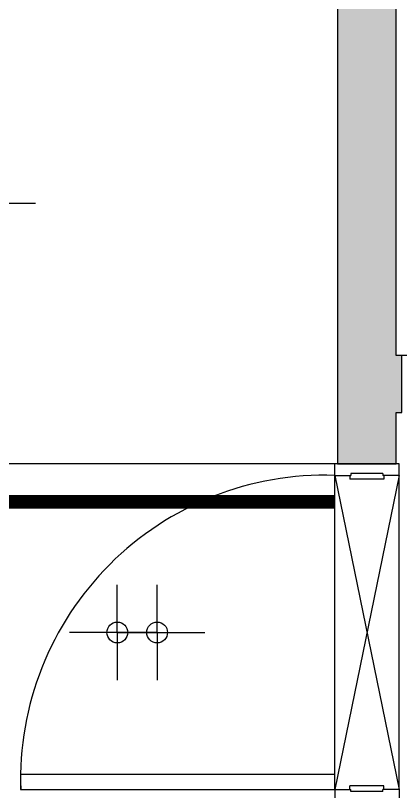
# Model space of a CAD drawing. Header units: millimetres. Extents: x 0 to 400063, y 963 to 238763.
# Drawn here: x 97769 to 98785, y 118957 to 121004 of the extents above; entities that cross this region are included whole.
import ezdxf

# ---------------------------------------------------------------- set-up
doc = ezdxf.new("R2010")
doc.units = ezdxf.units.MM
doc.header["$LTSCALE"] = 40
doc.linetypes.add('HID', pattern=[2.3, 1.5, -0.8])
doc.layers.add('.', color=7, linetype='Continuous', lineweight=13)
for name, color, linetype in [('2sec', 2, 'Continuous'), ('3TI-CE-LIGHT', 6, 'Continuous'), ('4LEA', 4, 'Continuous'), ('DOOR', 4, 'Continuous'), ('DOOR-FRAME', 4, 'Continuous'), ('도면층8', 253, 'Continuous')]:
    doc.layers.add(name, color=color, linetype=linetype)

msp = doc.modelspace()

# ---------------------------------------------------------------- hatches: boundary and pattern name
at = {"layer": '.'}
h = msp.add_hatch(color=251, dxfattribs=at)
h.dxf.hatch_style = 1
h.paths.add_polyline_path([(93853.2, 115385.2), (93653.2, 115293), (93653.2, 114622.2), (96087.5, 114622.2), (96087.5, 114822.2), (93853.2, 114822.2)])
h.paths.add_polyline_path([(99106.2, 114822.2), (96087.5, 114822.2), (96087.5, 114622.2), (99106.2, 114622.2)])
h.paths.add_polyline_path([(103984.1, 114767.2), (103524.1, 114767.2), (103524.1, 115409.2), (103324.1, 115409.2), (103324.1, 114822.2), (100618.2, 114822.2), (100618.2, 116297.2), (100464.1, 116297.2), (100463.2, 114822.2), (100068.2, 114822.2), (100068.2, 114622.2), (103777.1, 114622.2), (103777.1, 113259.2), (104937.1, 113259.2), (104937.1, 113947.2), (104814.1, 113947.2), (104814.1, 113382.2), (103984.1, 113382.2)])
h.paths.add_polyline_path([(103524.1, 117222.2), (103600.7, 117222.2), (103600.7, 117382.2), (100463.2, 117382.2), (100463.2, 117197.2), (100618.2, 117197.2), (100618.2, 117222.2), (103324.1, 117222.2), (103324.1, 116589.2), (103524.1, 116589.2)])
h.paths.add_polyline_path([(105592.2, 117637.2), (105392.2, 117637.2), (105392.2, 117382.2), (104395.7, 117382.2), (104395.7, 117222.2), (104584.1, 117222.2), (104584.1, 116622.2), (105414.1, 116622.2), (105414.1, 116482.2), (105592.2, 116482.2), (105592.2, 116622.2)])
h.paths.add_polyline_path([(104773.2, 117222.2), (105392.2, 117222.2), (105392.2, 116822.2), (104773.2, 116822.2)], flags=16)
h.paths.add_polyline_path([(105592.2, 120113.2), (102167.2, 120113.2), (102167.2, 119957.2), (105392.2, 119957.2), (105392.2, 119707.2), (105592.2, 119707.2)])
h.paths.add_polyline_path([(101264.2, 120113.2), (101252.2, 120113.2), (101252.2, 121753.2), (100627.2, 121753.2), (100627.2, 123198.2), (105367.2, 123198.2), (105367.2, 122488.2), (105592.2, 122488.2), (105592.2, 123398.2), (95324.2, 123398.2), (95324.2, 123480.2), (93504.2, 123480.2), (93504.2, 121396.2), (93696.2, 121396.2), (93696.2, 121334.2), (93896.2, 121334.2), (93896.2, 121396.2), (95124.2, 121396.2), (95124.2, 121282.2), (95324.2, 121282.2), (95324.2, 121595.2), (93704.2, 121595.2), (93704.2, 123280.2), (95174.2, 123280.2), (95174.2, 122320.2), (95324.2, 122320.2), (95324.2, 123198.2), (98619.2, 123198.2), (98619.2, 122450.2), (98769.2, 122450.2), (98769.2, 123198.2), (100114.2, 123198.2), (100114.2, 121753.2), (98619.2, 121753.2), (98619.2, 119821.2), (98774.2, 119821.2), (98774.2, 119957.2), (98789.2, 119957.2), (98789.2, 120107.2), (98774.2, 120107.2), (98774.2, 121557.2), (100359.2, 121557.2), (101109.2, 121557.2), (101109.2, 120107.2), (100359.2, 120107.2), (99589.2, 120107.2), (99589.2, 119957.2), (101264.2, 119957.2)])
h.paths.add_polyline_path([(100477.2, 121753.2), (100264.2, 121753.2), (100264.2, 123198.2), (100477.2, 123198.2)], flags=16)
h.paths.add_polyline_path([(98774.2, 118932.2), (95324.2, 118932.2), (95324.2, 119182.2), (95124.2, 119182.2), (95124.2, 118932.2), (95006.2, 118932.2), (95006.2, 118732.2), (98774.2, 118732.2)])
h.paths.add_polyline_path([(93973.2, 118932.2), (93896.2, 118932.2), (93896.2, 118994.2), (93696.2, 118994.2), (93695, 118749.2), (93853.2, 118732.2), (93973.2, 118732.2)])

# ---------------------------------------------------------------- linework, layer by layer
at = {"layer": '2sec'}
msp.add_lwpolyline([(100114.2, 121753.2), (98619.2, 121753.2), (98619.2, 119821.2), (98774.2, 119821.2), (98774.2, 119957.2), (98789.2, 119957.2), (98789.2, 120107.2), (98774.2, 120107.2), (98774.2, 121557.2), (101109.2, 121557.2), (101109.2, 120107.2), (99589.2, 120107.2), (99589.2, 119957.2), (101264.2, 119957.2), (101264.2, 120113.2), (101252.2, 120113.2), (101252.2, 121753.2), (100627.2, 121753.2), (100627.2, 123198.2), (105367.2, 123198.2)], dxfattribs=at)
at = {"layer": '3TI-CE-LIGHT', "color": 1}
for p, q in [((97695.9, 120509.7), (97821.9, 120509.7)), ((98037.9, 119376.7), (98037.9, 119502.7)), ((98142.9, 119376.7), (98142.9, 119502.7)), ((98037.9, 119376.7), (97911.9, 119376.7)), ((98142.9, 119376.7), (98016.9, 119376.7)), ((98037.9, 119376.7), (98163.9, 119376.7)), ((98037.9, 119376.7), (98037.9, 119250.7)), ((98053.8, 119376.7), (98179.8, 119376.7)), ((98142.9, 119376.7), (98268.9, 119376.7)), ((98142.9, 119376.7), (98142.9, 119250.7))]:
    msp.add_line(p, q, dxfattribs=at)
at = {"layer": '3TI-CE-LIGHT', "color": 1, "linetype": 'HID', "const_width": 36}
msp.add_lwpolyline([(98611.7, 119721.2), (95504.2, 119721.2)], dxfattribs=at)
at = {"layer": '3TI-CE-LIGHT'}
for centre in [(98037.9, 119376.7), (98142.9, 119376.7)]:
    msp.add_circle(centre, 27.5, dxfattribs=at)
at = {"layer": '4LEA', "color": 1}
for p, q in [((98781.7, 119791.2), (98611.7, 118962.2)), ((98611.7, 119791.2), (98781.7, 118962.2))]:
    msp.add_line(p, q, dxfattribs=at)
at = {"layer": '4LEA', "color": 0}
for p, q in [((98611.7, 118962.2), (98611.7, 119791.2)), ((98781.7, 118962.2), (98781.7, 119791.2))]:
    msp.add_line(p, q, dxfattribs=at)
at = {"layer": 'DOOR', "color": 5}
msp.add_arc((98586.1, 118987.8), 803.8, 88.1731, 181.8269, dxfattribs=at)
at = {"layer": 'DOOR-FRAME', "linetype": 'Continuous'}
for p, q in [((98611.7, 119791.2), (98611.7, 119821.2)), ((98781.7, 119821.2), (98611.7, 119821.2)), ((98781.7, 119791.2), (98781.7, 119821.2)), ((98611.7, 119791.2), (98654.7, 119791.2)), ((98651.7, 119791.2), (98651.7, 119781.2)), ((98741.7, 119781.2), (98651.7, 119781.2)), ((98654.7, 119796.2), (98654.7, 119791.2)), ((98738.7, 119796.2), (98654.7, 119796.2)), ((98738.7, 119796.2), (98738.7, 119791.2)), ((98781.7, 119791.2), (98738.7, 119791.2)), ((98741.7, 119791.2), (98741.7, 119781.2)), ((98611.7, 118962.2), (98611.7, 118932.2)), ((98611.7, 118962.2), (98654.7, 118962.2)), ((98741.7, 118972.2), (98651.7, 118972.2)), ((98651.7, 118962.2), (98651.7, 118972.2)), ((98654.7, 118957.2), (98654.7, 118962.2)), ((98738.7, 118957.2), (98738.7, 118962.2)), ((98781.7, 118962.2), (98738.7, 118962.2)), ((98741.7, 118962.2), (98741.7, 118972.2)), ((98781.7, 118962.2), (98781.7, 118932.2)), ((98738.7, 118957.2), (98654.7, 118957.2))]:
    msp.add_line(p, q, dxfattribs=at)
msp.add_lwpolyline([(97782.7, 118962.2), (98611.7, 118962.2), (98611.7, 119002.2), (97782.7, 119002.2)], close=True, dxfattribs=at)
at = {"layer": '도면층8'}
msp.add_line((98619.2, 119821.2), (95504.2, 119821.2), dxfattribs=at)
msp.add_lwpolyline([(100359.2, 120107.2), (98774.2, 120107.2), (98774.2, 121557.2), (100359.2, 121557.2)], close=True, dxfattribs=at)

doc.saveas('drawing.dxf')
